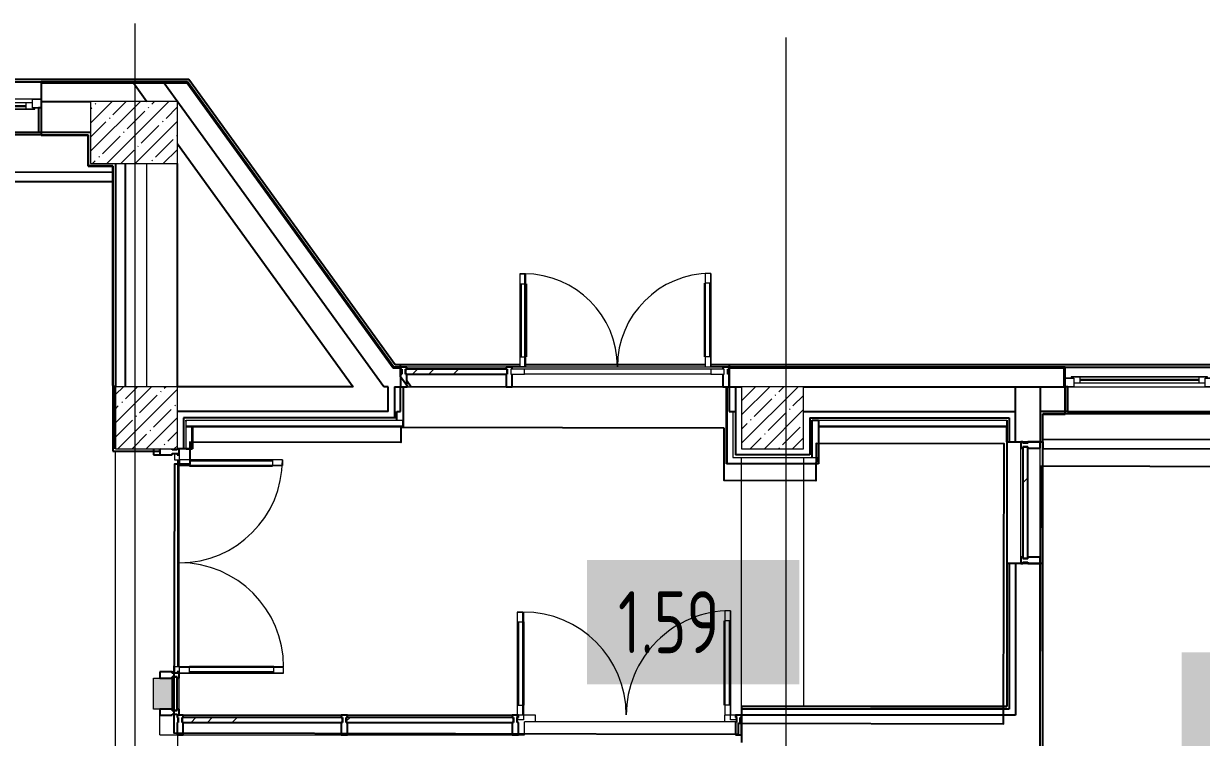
# Model space of a CAD drawing. Header units: millimetres. Extents: x 3914 to 443608, y -156176 to 78197.
# Drawn here: x 136066 to 145567, y -129841 to -124084 of the extents above; entities that cross this region are included whole.
import ezdxf

# ---------------------------------------------------------------- set-up
doc = ezdxf.new("R2010")
doc.units = ezdxf.units.MM
for name, color, linetype, lineweight in [('A-DETL-GENF', 7, 'Continuous', 9), ('A-DOOR-1', 7, 'Continuous', 5), ('A-FLOR', 7, 'Continuous', 9), ('A-GLAZ', 7, 'Continuous', 9), ('A-GLAZ-1', 7, 'Continuous', 5), ('A-GLAZ-CURT-1', 7, 'Continuous', 5), ('A-GLAZ-CURT-2', 7, 'Continuous', 25), ('A-GLAZ-CWMG', 7, 'Continuous', 9), ('A-GLAZ-CWMG-1', 7, 'Continuous', 25), ('A-WALL', 7, 'Continuous', 5), ('S-COLS-1', 7, 'Continuous', 5), ('Оси', 7, 'Continuous', 9)]:
    doc.layers.add(name, color=color, linetype=linetype, lineweight=lineweight)
doc.styles.add('СПДС', font='ГОСТ тип А.ttf', dxfattribs={"width": 0.9})

# ---------------------------------------------------------------- blocks, each defined once
blk = doc.blocks.new('120_Окно_СКБ_1Ст - 120_Окно_СКБ_1Ст 900х2500_h_ с форточкой-22876038-Объем проектирования 1 этажа')
at = {"layer": 'A-GLAZ'}
for p, q in [((-450, -127), (-450, -57)), ((-450, -57), (-380, -57)), ((-380, -57), (-380, -127)), ((380, -87), (-380, -87)), ((-380, -87), (-380, -127)), ((-330, -137), (-330, -87)), ((330, -137), (330, -87)), ((380, -127), (380, -57)), ((380, -57), (450, -57)), ((380, -127), (380, -87)), ((450, -57), (450, -127)), ((-380, -127), (-450, -127)), ((-380, -127), (-400, -127)), ((-400, -127), (-400, -137)), ((-400, -137), (400, -137)), ((400, -137), (-400, -137)), ((450, -127), (380, -127)), ((400, -127), (380, -127)), ((400, -137), (400, -127))]:
    blk.add_line(p, q, dxfattribs=at)
at = {"layer": 'A-GLAZ-1'}
for p, q in [((450, -57), (-450, -57)), ((-430, -127), (-400, -127)), ((-330, -107), (330, -107)), ((330, -117), (-330, -117)), ((400, -127), (430, -127))]:
    blk.add_line(p, q, dxfattribs=at)
blk = doc.blocks.new('Системная панель - Стекло - 40мм-24261323-Объем проектирования 1 этажа')
at = {"layer": 'A-GLAZ-CURT-1'}
h = blk.add_hatch(dxfattribs=at)
h.set_pattern_fill('FP_94', color=256, style=0, pattern_type=2)
h.set_pattern_definition([(45, (-113500.45, -19040), (-565.6854, 565.6854), [400, -1200]), (45, (-113900.45, -19240), (-565.6854, 565.6854), [1200, -400]), (45, (-113100.45, -19440), (-565.6854, 565.6854), [400, -1200])])
h.paths.add_polyline_path([(410, -40), (410, 0), (-410, 0), (-410, -40), (400, -40)])
at = {"layer": 'A-GLAZ-CURT-2'}
for p, q in [((410, 0), (-410, 0)), ((-410, 0), (-410, -40)), ((410, -40), (410, 0)), ((-410, -40), (410, -40))]:
    blk.add_line(p, q, dxfattribs=at)
blk = doc.blocks.new('Прямоугольный импост - Импост структурный с накладкой - 160мм-V76-Объем проектирования 1 этажа')
at = {"layer": 'A-GLAZ-CWMG'}
for p, q in [((113700.4, 19257), (112900.4, 19257)), ((113700.4, 19100), (112936, 19100))]:
    blk.add_line(p, q, dxfattribs=at)
blk = doc.blocks.new('Прямоугольный импост - Импост структурный с накладкой - 160мм-22852563-Объем проектирования 1 этажа')
at = {"layer": 'A-GLAZ-CWMG-1'}
for p, q in [((-50, 40), (-50, 140)), ((-50, 140), (0, 140)), ((0, 140), (0, 40)), ((-50, -17), (-50, 0)), ((-10, 40), (-10, 0)), ((0, 40), (-10, 40)), ((-10, 0), (0, 0)), ((0, 0), (0, -17)), ((0, -17), (-50, -17))]:
    blk.add_line(p, q, dxfattribs=at)
blk = doc.blocks.new('Дверь_Витражная_СКБ_2Ст - ВН-5-31911725-Объем проектирования 1 этажа')
at = {"layer": 'A-DETL-GENF'}
for p, q in [((-788, 770), (-743, 770)), ((-788, 770), (-788, 20)), ((-743, 770), (-788, 770)), ((-788, 770), (-788, 20)), ((-743, 770), (-743, 20)), ((-743, 20), (-743, 770)), ((752, 774), (707, 774)), ((707, 774), (707, 20)), ((752, 774), (707, 774)), ((707, 774), (707, 20)), ((752, 774), (752, 20)), ((752, 20), (752, 774)), ((-788, 690), (-743, 690)), ((-778, 690), (-778, 100)), ((-734, 690), (-734, 100)), ((698, 694), (698, 100)), ((752, 694), (707, 694)), ((742, 694), (742, 100)), ((-788, 100), (-743, 100)), ((752, 100), (707, 100)), ((-860, 20), (-860, 17)), ((-752, 20), (-860, 20)), ((-752, 20), (-860, 20)), ((-860, 20), (-860, 17)), ((-743, 20), (-788, 20)), ((-788, 20), (-743, 20)), ((-752, 17), (-752, 20)), ((-752, 17), (-752, 20)), ((707, 20), (752, 20)), ((707, 20), (752, 20)), ((752, 17), (752, 20)), ((752, 20), (860, 20)), ((752, 20), (752, 17)), ((860, 20), (752, 20)), ((860, 20), (860, 17)), ((860, 17), (860, 20))]:
    blk.add_line(p, q, dxfattribs=at)
at = {"layer": 'A-DOOR-1'}
for p, q in [((-752, 770), (-752, 20)), ((752, 774), (752, 20)), ((-752, 0), (-860, 0)), ((-860, 0), (-860, -40)), ((-752, -40), (-752, 0)), ((860, 0), (752, 0)), ((752, 0), (752, -40)), ((860, -40), (860, 0)), ((-860, -40), (-752, -40)), ((752, -40), (860, -40))]:
    blk.add_line(p, q, dxfattribs=at)
for centre, radius, start, end in [((-752, 20), 750, 360, 90), ((752, 20), 754, 90, 180)]:
    blk.add_arc(centre, radius, start, end, dxfattribs=at)
blk = doc.blocks.new('Прямоугольный импост - Импост структурный с накладкой - 160мм-24260934-Объем проектирования 1 этажа')
at = {"layer": 'A-GLAZ-CWMG'}
for p, q in [((115450.4, 19257), (113750.4, 19257)), ((115352.4, 19240), (113848.4, 19240)), ((115352.4, 19200), (113848.4, 19200)), ((115450.4, 19100), (113750.4, 19100))]:
    blk.add_line(p, q, dxfattribs=at)
blk = doc.blocks.new('Прямоугольный импост - Импост структурный с накладкой - 160мм-18693360-Объем проектирования 1 этажа')
at = {"layer": 'A-GLAZ-CWMG-1'}
for p, q in [((-25, 40), (-25, 140)), ((-25, 140), (25, 140)), ((25, 140), (25, 40)), ((-15, 40), (-25, 40)), ((-25, -17), (-25, 0)), ((-25, 0), (-15, 0)), ((-15, 0), (-15, 40)), ((25, 0), (25, -17)), ((25, -17), (-25, -17))]:
    blk.add_line(p, q, dxfattribs=at)
blk = doc.blocks.new('Прямоугольный импост - Импост структурный с накладкой - 160мм Темный-V77-Объем проектирования 1 этажа')
at = {"layer": 'A-GLAZ-CWMG-1'}
for p, q in [((-50, 0), (-50, 17)), ((-50, 17), (0, 17)), ((-40, 0), (-50, 0)), ((-40, -40), (-40, 0)), ((0, 0), (-10, 0)), ((-10, 0), (-10, -40)), ((0, 17), (0, 0)), ((-50, -140), (-50, -40)), ((-50, -40), (-40, -40)), ((-10, -40), (0, -40)), ((0, -40), (0, -140)), ((0, -140), (-50, -140))]:
    blk.add_line(p, q, dxfattribs=at)
blk = doc.blocks.new('Дверь_Витражная_остекление_ - ВВ-14 остекление-32472302-Объем проектирования 1 этажа')
at = {"layer": 'A-DETL-GENF'}
for p, q in [((-790, -20), (-835, -20)), ((-835, -860), (-835, -20)), ((-790, -20), (-835, -20)), ((-835, -20), (-835, -860)), ((-790, -860), (-790, -20)), ((-790, -860), (-790, -20)), ((840, -850), (840, -20)), ((840, -20), (840, -850)), ((885, -850), (885, -20)), ((885, -850), (885, -20)), ((-835, -100), (-790, -100)), ((-825, -780), (-825, -100)), ((-781, -780), (-781, -100)), ((831, -770), (831, -100)), ((885, -100), (840, -100)), ((875, -770), (875, -100)), ((-835, -780), (-790, -780)), ((885, -770), (840, -770)), ((885, -850), (840, -850)), ((840, -850), (885, -850)), ((-835, -860), (-790, -860)), ((-835, -860), (-790, -860))]:
    blk.add_line(p, q, dxfattribs=at)
at = {"layer": 'A-DOOR-1'}
for p, q in [((-885, 20), (-835, 20)), ((-885, -20), (-885, 20)), ((-835, 20), (-835, -20)), ((835, 20), (885, 20)), ((835, -20), (835, 20)), ((885, 20), (885, -20)), ((-835, -20), (-885, -20)), ((-835, -860), (-835, -20)), ((835, -850), (835, -20)), ((885, -20), (835, -20))]:
    blk.add_line(p, q, dxfattribs=at)
for centre, radius, start, end in [((-835, -20), 840, 270, 0), ((835, -20), 830, 180, 270)]:
    blk.add_arc(centre, radius, start, end, dxfattribs=at)
blk = doc.blocks.new('Прямоугольный импост - Импост структурный с накладкой - 160мм Темный-V78-Объем проектирования 1 этажа')
at = {"layer": 'A-GLAZ-CWMG-1'}
for p, q in [((-25, 0), (-25, 17)), ((-25, 17), (25, 17)), ((-15, 0), (-25, 0)), ((-15, -40), (-15, 0)), ((25, 0), (15, 0)), ((15, 0), (15, -40)), ((25, 17), (25, 0)), ((-25, -140), (-25, -40)), ((-25, -40), (-15, -40)), ((15, -40), (25, -40)), ((25, -40), (25, -140)), ((25, -140), (-25, -140))]:
    blk.add_line(p, q, dxfattribs=at)
blk = doc.blocks.new('Системная панель - Стекло - 40мм-24262626-Объем проектирования 1 этажа')
at = {"layer": 'A-GLAZ-CURT-1'}
h = blk.add_hatch(dxfattribs=at)
h.set_pattern_fill('FP_95', color=256, style=0, pattern_type=2)
h.set_pattern_definition([(135, (17965, -118070), (-565.6854, -565.6854), [400, -1200]), (135, (18165, -118470), (-565.6854, -565.6854), [1200, -400]), (135, (18365, -117670), (-565.6854, -565.6854), [400, -1200])])
h.paths.add_polyline_path([(450, 40), (-450, 40), (-450, 0), (450, 0)])
at = {"layer": 'A-GLAZ-CURT-2'}
for p, q in [((450, 40), (-450, 40)), ((-450, 40), (-450, 0)), ((-450, 0), (450, 0)), ((450, 0), (450, 40))]:
    blk.add_line(p, q, dxfattribs=at)
blk = doc.blocks.new('Прямоугольный импост - Импост структурный с накладкой - 160мм-20958586-Объем проектирования 1 этажа')
at = {"layer": 'A-GLAZ-CWMG'}
for p, q in [((117853, 17725), (117853, 18605)), ((118010, 17725), (118010, 18605))]:
    blk.add_line(p, q, dxfattribs=at)
blk = doc.blocks.new('Прямоугольный импост - Импост структурный с накладкой - 160мм-24262627-Объем проектирования 1 этажа')
at = {"layer": 'A-GLAZ-CWMG-1'}
for p, q in [((-50, 0), (-50, 17)), ((-50, 17), (0, 17)), ((-40, 0), (-50, 0)), ((-40, -40), (-40, 0)), ((0, 0), (-10, 0)), ((-10, 0), (-10, -40)), ((0, 17), (0, 0)), ((-50, -140), (-50, -40)), ((-50, -40), (-40, -40)), ((-10, -40), (0, -40)), ((0, -40), (0, -140)), ((0, -140), (-50, -140))]:
    blk.add_line(p, q, dxfattribs=at)
blk = doc.blocks.new('Прямоугольный импост - Импост структурный с накладкой - 160мм-24262628-Объем проектирования 1 этажа')
at = {"layer": 'A-GLAZ-CWMG-1'}
for p, q in [((0, 17), (-50, 17)), ((-50, 17), (-50, 0)), ((-50, 0), (-40, 0)), ((-40, 0), (-40, -40)), ((-10, -40), (-10, 0)), ((-10, 0), (0, 0)), ((0, 0), (0, 17)), ((-40, -40), (-50, -40)), ((-50, -40), (-50, -140)), ((0, -40), (-10, -40)), ((0, -140), (0, -40)), ((-50, -140), (0, -140))]:
    blk.add_line(p, q, dxfattribs=at)
blk = doc.blocks.new('BSC_Колонна _Прямоугольная - 500х500-21690934-Объем проектирования 1 этажа')
at = {"layer": 'S-COLS-1'}
h = blk.add_hatch(dxfattribs=at)
h.set_pattern_fill('FP_96', color=256, style=0, pattern_type=2)
h.set_pattern_definition([(45, (-110800, -18850), (-114.04925, 114.04925), []), (45, (-110685.95, -18850), (-114.04925, 114.04925), [201.613, -40.323, 6.706, -33.617])])
h.paths.add_polyline_path([(0, -250), (250, -249.7), (250, 250), (-250, 250), (-250, -250), (-233.1, -250)])
for p, q in [((250, 250), (-250, 250)), ((-250, 250), (-250, -250)), ((250, -250), (250, 250)), ((-250, -250), (250, -250))]:
    blk.add_line(p, q, dxfattribs=at)
blk = doc.blocks.new('Системная панель - Стекло - 40мм-32472403-Объем проектирования 1 этажа')
at = {"layer": 'A-GLAZ-CURT-1'}
h = blk.add_hatch(dxfattribs=at)
h.set_pattern_fill('FP_116', color=256, style=0, pattern_type=2)
h.set_pattern_definition([(225, (113286.2, 16233), (565.6854, -565.6854), [400, -1200]), (225, (113686.2, 16433), (565.6854, -565.6854), [1200, -400]), (225, (112886.2, 16633), (565.6854, -565.6854), [400, -1200])])
h.paths.add_polyline_path([(674.2, 40), (-674.2, 40), (-674.2, 0), (674.2, 0)])
at = {"layer": 'A-GLAZ-CURT-2'}
for p, q in [((674.2, 40), (-674.2, 40)), ((-674.2, 40), (-674.2, 0)), ((-674.2, 0), (674.2, 0)), ((674.2, 0), (674.2, 40))]:
    blk.add_line(p, q, dxfattribs=at)
blk = doc.blocks.new('Прямоугольный импост - Импост структурный с накладкой - 160мм Темный-32472298-Объем проектирования 1 этажа')
at = {"layer": 'A-GLAZ-CWMG'}
for p, q in [((112422, 16450), (113750.4, 16450)), ((112422, 16293), (113750.4, 16293))]:
    blk.add_line(p, q, dxfattribs=at)
blk = doc.blocks.new('Прямоугольный импост - Импост структурный с накладкой - 160мм Темный-V75-Объем проектирования 1 этажа')
at = {"layer": 'A-GLAZ-CWMG-1'}
for p, q in [((-25, 0), (-25, 17)), ((-25, 17), (25, 17)), ((-15, 0), (-25, 0)), ((-15, -40), (-15, 0)), ((25, 0), (15, 0)), ((15, 0), (15, -40)), ((25, 17), (25, 0)), ((-25, -140), (-25, -40)), ((-25, -40), (-15, -40)), ((15, -40), (25, -40)), ((25, -40), (25, -140)), ((25, -140), (-25, -140))]:
    blk.add_line(p, q, dxfattribs=at)
blk = doc.blocks.new('120_Окно_СКБ_1Ст - 120_Окно_СКБ_1Ст_1200х2500_h_ с форточкой-22889524-Объем проектирования 1 этажа')
at = {"layer": 'A-GLAZ'}
for p, q in [((-600, 5), (-600, 75)), ((-600, 75), (-530, 75)), ((-530, 5), (-600, 5)), ((-530, 5), (-550, 5)), ((-550, 5), (-550, -5)), ((-530, 75), (-530, 5)), ((530, 45), (-530, 45)), ((-530, 45), (-530, 5)), ((-480, -5), (-480, 45)), ((480, -5), (480, 45)), ((530, 5), (530, 75)), ((530, 75), (600, 75)), ((530, 5), (530, 45)), ((600, 5), (530, 5)), ((550, 5), (530, 5)), ((550, -5), (550, 5)), ((600, 75), (600, 5)), ((-550, -5), (550, -5)), ((550, -5), (-550, -5))]:
    blk.add_line(p, q, dxfattribs=at)
at = {"layer": 'A-GLAZ-1'}
for p, q in [((600, 75), (-600, 75)), ((-600, 5), (-550, 5)), ((-480, 25), (480, 25)), ((480, 15), (-480, 15)), ((550, 5), (600, 5))]:
    blk.add_line(p, q, dxfattribs=at)
blk = doc.blocks.new('BSC_Колонна _Прямоугольная - 500х500-V132-Объем проектирования 1 этажа')
at = {"layer": 'S-COLS-1'}
h = blk.add_hatch(dxfattribs=at)
h.set_pattern_fill('FP_133', color=256, style=0, pattern_type=2)
h.set_pattern_definition([(45, (-115850.45, -18850), (-114.04925, 114.04925), []), (45, (-115736.4, -18850), (-114.04925, 114.04925), [201.613, -40.323, 6.706, -33.617])])
h.paths.add_polyline_path([(-125.9, -250), (250, -250), (249.6, 250), (-250, 250), (-250, -250), (-202, -250)])
for p, q in [((250, 250), (-250, 250)), ((-250, 250), (-250, -250)), ((250, -250), (250, 250)), ((-250, -250), (250, -250))]:
    blk.add_line(p, q, dxfattribs=at)
blk = doc.blocks.new('Прямоугольный импост - Импост структурный с накладкой - 160мм Темный-32356295-Объем проектирования 1 этажа')
at = {"layer": 'A-GLAZ-CWMG-1'}
for p, q in [((-50, 40), (-50, 140)), ((-50, 140), (0, 140)), ((0, 140), (0, 40)), ((-40, 40), (-50, 40)), ((-50, -17), (-50, 0)), ((-50, 0), (-40, 0)), ((-40, 0), (-40, 40)), ((-10, 40), (-10, 0)), ((0, 40), (-10, 40)), ((-10, 0), (0, 0)), ((0, 0), (0, -17)), ((0, -17), (-50, -17))]:
    blk.add_line(p, q, dxfattribs=at)
blk = doc.blocks.new('Дверь_Витражная_остекление_ - ВВ-15 остекление-32355915-Объем проектирования 1 этажа')
at = {"layer": 'A-DETL-GENF'}
for p, q in [((885, 860), (840, 860)), ((840, 860), (840, 20)), ((885, 860), (840, 860)), ((840, 860), (840, 20)), ((885, 860), (885, 20)), ((885, 20), (885, 860)), ((-835, 850), (-790, 850)), ((-835, 850), (-835, 20)), ((-790, 850), (-835, 850)), ((-835, 850), (-835, 20)), ((-835, 770), (-790, 770)), ((-825, 770), (-825, 100)), ((-790, 850), (-790, 20)), ((-790, 20), (-790, 850)), ((-781, 770), (-781, 100)), ((831, 780), (831, 100)), ((885, 780), (840, 780)), ((875, 780), (875, 100)), ((-835, 100), (-790, 100)), ((885, 100), (840, 100)), ((-790, 20), (-835, 20)), ((-835, 20), (-790, 20))]:
    blk.add_line(p, q, dxfattribs=at)
at = {"layer": 'A-DOOR-1'}
for p, q in [((835, 860), (835, 20)), ((-835, 850), (-835, 20)), ((-835, 20), (-885, 20)), ((-885, 20), (-885, -20)), ((-835, -20), (-835, 20)), ((885, 20), (835, 20)), ((835, 20), (835, -20)), ((885, -20), (885, 20)), ((-885, -20), (-835, -20)), ((835, -20), (885, -20))]:
    blk.add_line(p, q, dxfattribs=at)
for centre, radius, start, end in [((835, 20), 840, 90, 180), ((-835, 20), 830, 360, 90)]:
    blk.add_arc(centre, radius, start, end, dxfattribs=at)
blk = doc.blocks.new('Прямоугольный импост - Импост структурный с накладкой - 160мм-32356289-Объем проектирования 1 этажа')
at = {"layer": 'A-GLAZ-CWMG-1'}
for p, q in [((-25, 140), (25, 140)), ((25, 140), (25, 40)), ((-15, 40), (-25, 40)), ((-25, 0), (-15, 0)), ((-15, 0), (-15, 40)), ((15, 40), (15, 0)), ((25, 40), (15, 40)), ((15, 0), (25, 0)), ((25, 0), (25, -17)), ((-25, -17), (-25, -3)), ((25, -17), (-25, -17))]:
    blk.add_line(p, q, dxfattribs=at)
blk = doc.blocks.new('Системная панель - Стекло - 40мм-32356190-Объем проектирования 1 этажа')
at = {"layer": 'A-GLAZ-CURT-1'}
h = blk.add_hatch(dxfattribs=at)
h.set_pattern_fill('FP_164', color=256, style=0, pattern_type=2)
h.set_pattern_definition([(135, (16425, -111247), (-565.6854, -565.6854), [400, -1200]), (135, (16625, -111647), (-565.6854, -565.6854), [1200, -400]), (135, (16825, -110847), (-565.6854, -565.6854), [400, -1200])])
h.paths.add_polyline_path([(135, 0), (-135, 0), (-135, -40), (135, -40), (135, -5)])
at = {"layer": 'A-GLAZ-CURT-2'}
for p, q in [((135, 0), (-135, 0)), ((-135, 0), (-135, -40)), ((135, -40), (135, 0)), ((-135, -40), (135, -40))]:
    blk.add_line(p, q, dxfattribs=at)
blk = doc.blocks.new('Прямоугольный импост - Импост структурный с накладкой - 190мм-32819534-Объем проектирования 1 этажа')
at = {"layer": 'A-GLAZ-CWMG'}
for points in [[(110907, 16500), (111007, 16500), (111007, 16750), (110857, 16750), (110857, 16500)], [(111050, 16500), (111064, 16500), (111064, 16750), (111047, 16750), (111047, 16500)]]:
    blk.add_hatch(color=256, dxfattribs=at).paths.add_polyline_path(points)
for p, q in [((110857, 16750), (110907, 16750)), ((110857, 16500), (110857, 16750)), ((111064, 16500), (111064, 16750)), ((110907, 16500), (110857, 16500))]:
    blk.add_line(p, q, dxfattribs=at)
blk = doc.blocks.new('Прямоугольный импост - Импост структурный с накладкой - 160мм Темный-32356291-Объем проектирования 1 этажа')
at = {"layer": 'A-GLAZ-CWMG-1'}
for p, q in [((-25, 40), (-25, 140)), ((-25, 140), (25, 140)), ((25, 140), (25, 40)), ((-15, 40), (-25, 40)), ((-25, -17), (-25, 0)), ((-25, 0), (-15, 0)), ((-15, 0), (-15, 40)), ((15, 40), (15, 0)), ((25, 40), (15, 40)), ((15, 0), (25, 0)), ((25, 0), (25, -17)), ((25, -17), (-25, -17))]:
    blk.add_line(p, q, dxfattribs=at)
blk = doc.blocks.new('Прямоугольный импост - Импост структурный с накладкой - 160мм-22960065-Объем проектирования 1 этажа')
at = {"layer": 'A-GLAZ-CWMG-1'}
for p, q in [((0, 140), (-50, 140)), ((-50, 140), (-50, 40)), ((0, 40), (0, 140)), ((-50, 40), (-40, 40)), ((-40, 0), (-50, 0)), ((-50, 0), (-50, -17)), ((-40, 40), (-40, 0)), ((-10, 0), (-10, 40)), ((-10, 40), (0, 40)), ((0, 0), (-10, 0)), ((0, -17), (0, 0)), ((-50, -17), (0, -17))]:
    blk.add_line(p, q, dxfattribs=at)
blk = doc.blocks.new('BSC_Колонна _Прямоугольная - 700х500-V183-Объем проектирования 1 этажа')
at = {"layer": 'S-COLS-1'}
h = blk.add_hatch(dxfattribs=at)
h.set_pattern_fill('FP_172', color=256, style=0, pattern_type=2)
h.set_pattern_definition([(45, (-110700, -21150), (-114.04925, 114.04925), []), (45, (-110585.95, -21150), (-114.04925, 114.04925), [201.613, -40.323, 6.706, -33.617])])
h.paths.add_polyline_path([(-350, -250), (350, -250), (350, 250), (-350, 250), (-350, 0)])
for p, q in [((350, 250), (-350, 250)), ((-350, 250), (-350, -250)), ((350, -250), (350, 250)), ((-350, -250), (350, -250))]:
    blk.add_line(p, q, dxfattribs=at)
blk = doc.blocks.new('Системная панель - Стекло - 40мм-32472267-Объем проектирования 1 этажа')
at = {"layer": 'A-GLAZ-CURT-1'}
h = blk.add_hatch(dxfattribs=at)
h.set_pattern_fill('FP_189', color=256, style=0, pattern_type=2)
h.set_pattern_definition([(225, (111934.5, 16233), (565.6854, -565.6854), [400, -1200]), (225, (112334.5, 16433), (565.6854, -565.6854), [1200, -400]), (225, (111534.5, 16633), (565.6854, -565.6854), [400, -1200])])
h.paths.add_polyline_path([(647.5, 40), (-647.5, 40), (-647.5, 0), (647.5, 1.8)])
at = {"layer": 'A-GLAZ-CURT-2'}
for p, q in [((647.5, 40), (-647.5, 40)), ((-647.5, 40), (-647.5, 0)), ((-647.5, 0), (647.5, 0)), ((647.5, 0), (647.5, 40))]:
    blk.add_line(p, q, dxfattribs=at)
blk = doc.blocks.new('Прямоугольный импост - Импост структурный с накладкой - 160мм Темный-32472263-Объем проектирования 1 этажа')
at = {"layer": 'A-GLAZ-CWMG'}
for p, q in [((111097, 16450), (112372, 16450)), ((111097, 16293), (112372, 16293))]:
    blk.add_line(p, q, dxfattribs=at)
blk = doc.blocks.new('Прямоугольный импост - Импост структурный с накладкой - 190мм-32819424-Объем проектирования 1 этажа')
at = {"layer": 'A-GLAZ-CWMG-1'}
for p, q in [((0, 190), (-50, 190)), ((-50, 190), (-50, 40)), ((-50, 40), (-40, 40)), ((-40, 0), (-50, 0)), ((-50, 0), (-50, -17)), ((-40, 40), (-40, 0)), ((-10, 0), (-10, 40)), ((-10, 40), (0, 40)), ((0, 0), (-10, 0)), ((-50, -17), (0, -17)), ((0, -17), (0, -3))]:
    blk.add_line(p, q, dxfattribs=at)
blk = doc.blocks.new('Прямоугольный импост - Импост структурный с накладкой - 160мм Темный-31239248-Объем проектирования 1 этажа')
at = {"layer": 'A-GLAZ-CWMG-1'}
for p, q in [((0, 17), (-50, 17)), ((-50, 17), (-50, 0)), ((-50, 0), (-40, 0)), ((-40, 0), (-40, -40)), ((-10, -40), (-10, 0)), ((-10, 0), (0, 0)), ((0, 0), (0, 17)), ((-40, -40), (-50, -40)), ((-50, -40), (-50, -140)), ((0, -40), (-10, -40)), ((0, -140), (0, -40)), ((-50, -140), (0, -140))]:
    blk.add_line(p, q, dxfattribs=at)
blk = doc.blocks.new('Зашивка приборов отопления1 - Зашивка приборов отопления-33268338-Объем проектирования 1 этажа')
at = {"layer": 'A-WALL'}
for p, q in [((109930, 21150), (109070, 21150)), ((108490, 20829), (110530, 20829)), ((110530, 20829), (108490, 20829)), ((108490, 20754), (110530, 20754))]:
    blk.add_line(p, q, dxfattribs=at)
blk = doc.blocks.new('Зашивка приборов отопления2 - Зашивка приборов отопления-33269377-Объем проектирования 1 этажа')
at = {"layer": 'A-WALL'}
for p, q in [((119390, 18900), (118230, 18900)), ((120680.1, 18675), (120680.1, 18880)), ((118030, 18675), (120680.1, 18675)), ((120680.1, 18675), (118030, 18675)), ((120680.1, 18600), (120680.1, 18675)), ((118030, 18600), (120680.1, 18600))]:
    blk.add_line(p, q, dxfattribs=at)

msp = doc.modelspace()

# ---------------------------------------------------------------- linework, layer by layer
for p, q in [((122827, -124532.7), (137398.9, -124532.7)), ((135307, -124554.7), (136207, -124554.7)), ((137387.7, -124554.7), (136207, -124554.7)), ((136207, -124554.7), (136207, -124562.7)), ((139051.5, -126854.7), (137387.7, -124554.7)), ((137398.9, -124532.7), (139062.8, -126832.7)), ((136207, -124559.7), (137391.3, -124559.7)), ((136207, -124562.7), (136207, -124982.7)), ((136207, -124562.7), (137383.6, -124562.7)), ((136951.6, -124562.7), (137060.2, -124712.7)), ((138970.8, -127012.7), (137198.5, -124562.7)), ((139047.5, -126862.7), (137383.6, -124562.7)), ((139049, -126859.7), (137385.2, -124559.7)), ((136207, -124712.7), (136607, -124712.7)), ((136186, -124764.7), (136186, -124962.7)), ((136187, -124764.7), (136186, -124764.7)), ((136187, -124764.7), (136187, -124962.7)), ((136207, -124764.7), (136187, -124764.7)), ((136207, -124982.7), (135307, -124982.7)), ((136186, -124962.7), (135328, -124962.7)), ((136186, -124962.7), (136187, -124962.7)), ((136607, -124962.7), (136187, -124962.7)), ((136207, -124982.7), (136207, -124983.7)), ((136207, -124982.7), (136587, -124982.7)), ((136207, -124983.7), (136586, -124983.7)), ((136586, -125233.7), (136586, -124982.7)), ((136587, -124982.7), (136587, -125232.7)), ((137307, -125054), (138724, -127012.7)), ((136807, -125212.7), (136807, -127012.7)), ((136887, -127012.7), (136887, -125212.7)), ((137307, -127012.7), (137307, -125212.7)), ((136586, -125233.7), (136786, -125233.7)), ((136787, -125232.7), (136587, -125232.7)), ((136786, -125233.7), (136786, -126942.7)), ((136787, -127002.7), (136787, -125232.7)), ((134747, -125358.7), (136786, -125358.7)), ((136786, -125359.7), (134747, -125359.7)), ((139062.8, -126832.7), (140069.4, -126832.7)), ((139107.4, -126854.7), (139107.4, -126832.7)), ((140114.4, -126832.7), (141564.4, -126832.7)), ((141609.4, -126832.7), (150929.1, -126832.7)), ((141757.4, -126832.7), (141757.4, -126854.7)), ((139107.4, -126862.7), (139047.5, -126862.7)), ((139107.4, -126859.7), (139049, -126859.7)), ((139107.4, -126854.7), (139051.5, -126854.7)), ((139107.4, -126862.7), (139107.4, -126854.7)), ((139107.4, -126932), (139107.4, -126862.7)), ((139107.4, -126894.5), (139117.4, -126908.3)), ((144467, -126854.7), (141757.4, -126854.7)), ((141757.4, -126854.7), (141757.4, -126862.7)), ((144462, -126859.7), (141757.4, -126859.7)), ((141757.4, -126862.7), (141757.4, -127212.7)), ((144459, -126862.7), (141757.4, -126862.7)), ((144459, -127012.7), (144459, -126862.7)), ((144462, -127012.7), (144462, -126859.7)), ((144467, -127012.7), (144467, -126854.7)), ((144467, -126854.7), (145667, -126854.7)), ((136785, -126943.2), (136785, -127533.7)), ((136786, -126943.2), (136785, -126943.2)), ((136786, -126942.7), (136787, -126942.7)), ((136786, -126992.7), (136786, -126943.2)), ((136787, -127002.7), (136786, -127002.7)), ((136806, -127512.7), (136806, -127002.7)), ((136806, -127002.7), (136807, -127002.7)), ((138724, -127012.7), (137307, -127012.7)), ((139007.4, -127012.7), (138970.8, -127012.7)), ((139007.4, -127212.7), (139007.4, -127012.7)), ((139057.4, -127012.7), (139057.4, -127212.7)), ((139057.4, -127012.7), (139159.7, -127012.7)), ((139165.8, -127012.7), (139107.4, -126932)), ((139107.4, -127212.7), (139107.4, -127012.7)), ((139128.4, -127012.7), (139128.4, -127333.7)), ((139157.4, -126963.6), (139193, -127012.7)), ((141736.4, -127633.7), (141736.4, -127012.7)), ((141737.4, -127012.7), (141737.4, -127632.7)), ((141757.4, -127012.7), (141857.4, -127012.7)), ((141807.4, -127012.7), (141807.4, -127562.7)), ((142357.4, -127012.7), (144467, -127012.7)), ((144067, -127457.7), (144067, -127012.7)), ((144267, -127012.7), (144267, -127457.7)), ((144467, -127232.7), (144467, -127012.7)), ((144487, -127014.7), (144467, -127014.7)), ((144487, -127212.7), (144487, -127014.7)), ((144488, -127014.7), (144487, -127014.7)), ((144488, -127212.7), (144488, -127014.7)), ((139007.4, -127212.7), (137307, -127212.7)), ((139057.4, -127212.7), (139057.4, -127262.7)), ((139077.4, -127212.7), (139107.4, -127212.7)), ((139077.4, -127262.7), (139077.4, -127212.7)), ((141757.4, -127212.7), (141787.4, -127212.7)), ((141787.4, -127212.7), (141807.4, -127212.7)), ((142357.4, -127212.7), (144067, -127212.7)), ((144487, -127212.7), (144267, -127212.7)), ((144487, -127212.7), (144488, -127212.7)), ((144488, -127212.7), (145646, -127212.7)), ((137357, -127262.7), (137357, -127512.7)), ((139057.4, -127262.7), (137357, -127262.7)), ((137377, -127290.7), (137377, -127282.7)), ((139077.4, -127262.7), (139057.4, -127262.7)), ((139077.4, -127282.7), (139077.4, -127262.7)), ((139127.4, -127332.7), (139127.4, -127282.7)), ((142407.4, -127262.7), (144017, -127262.7)), ((142407.4, -127262.7), (142407.4, -127562.7)), ((142427.4, -127282.7), (142477.4, -127282.7)), ((142427.4, -127582.7), (142427.4, -127282.7)), ((142478.4, -127282.7), (142478.4, -127633.7)), ((143997, -127282.7), (143997, -127332.7)), ((144017, -127262.7), (144017, -127457.7)), ((144287, -127457.7), (144287, -127232.7)), ((144467, -127232.7), (144287, -127232.7)), ((144288, -130762.7), (144288, -127233.7)), ((144288, -127233.7), (144467, -127233.7)), ((145667, -127232.7), (144467, -127232.7)), ((144467, -127233.7), (144467, -127232.7)), ((137377, -127332.7), (139127.4, -127332.7)), ((137427, -127333.7), (137377, -127333.7)), ((137427, -127512.7), (137427, -127333.7)), ((139128.4, -127333.7), (137428, -127333.7)), ((137428, -127333.7), (137428, -127513.7)), ((143997, -127332.7), (142478.4, -127332.7)), ((142478.4, -127333.7), (143996, -127333.7)), ((143996, -127333.7), (143996, -129590.7)), ((143997, -127457.7), (143997, -127332.7)), ((143997, -127457.7), (144017, -127457.7)), ((144017, -127457.7), (144287, -127457.7)), ((144287, -127457.7), (144287, -127512.7)), ((136785, -127533.7), (137114, -127533.7)), ((136786, -127532.7), (136786, -127533.7)), ((137114, -127532.7), (137164, -127532.7)), ((137114, -127533.7), (137114, -127532.7)), ((137164, -127532.7), (137164, -127512.7)), ((137307, -127512.7), (137321, -127512.7)), ((137322, -127513.7), (137322, -127512.7)), ((137428, -127513.7), (137322, -127513.7)), ((137377, -127512.7), (137427, -127512.7)), ((142407.4, -127562.7), (141807.4, -127562.7)), ((141857.4, -127582.7), (141857.4, -127582.7)), ((142477.4, -127632.7), (142477.4, -127582.7)), ((142478.4, -127633.7), (141736.4, -127633.7)), ((141737.4, -127632.7), (142477.4, -127632.7)), ((144017, -128437.7), (143997, -128437.7)), ((144287, -128437.7), (144017, -128437.7)), ((144017, -128437.7), (144017, -129612.7)), ((144067, -128437.7), (144067, -129662.7)), ((144267, -130732.7), (144267, -128437.7)), ((142896.5, -129590.7), (141857.4, -129590.7)), ((142896.5, -129590.7), (142896.5, -129591.7)), ((142896.5, -129590.7), (143996, -129590.7)), ((143996, -129591.7), (143996, -129590.7)), ((142896.5, -129591.7), (141857.4, -129591.7)), ((141857.4, -129592.7), (141857.4, -129612.7)), ((141857.4, -129612.7), (141857.4, -129882.7)), ((144017, -129612.7), (141857.4, -129612.7)), ((144067, -129662.7), (141857.4, -129662.7)), ((142896.5, -129591.7), (142896.5, -129592.7)), ((143996, -129591.7), (142896.5, -129591.7)), ((143996, -129592.7), (143996, -129591.7)), ((143997, -129592.7), (143996, -129592.7))]:
    msp.add_line(p, q)
at = {"flags": 128}
for points in [[(141716.8, -127348.3), (139108.8, -127342.2), (139108.5, -127463.2), (137408, -127459.2), (137407.6, -127638.7), (137283.6, -127638.4), (137278.5, -129804.9), (141822, -129815.6), (141832, -129815.6), (141832.2, -129726.6), (143970.7, -129731.6), (143976, -127474.6), (142458.5, -127471.1), (142457.8, -127771.1), (141715.8, -127769.3)], [(144267.6, -127654.3), (144255.9, -132633.3), (147133.9, -132640.1), (147134.6, -132340.1), (147414.6, -132340.7), (147425.6, -127682.7), (147146.1, -127682.1), (147146.1, -127661.1), (146916.7, -127660.5)]]:
    msp.add_lwpolyline(points, close=True, dxfattribs=at)
at = {"layer": 'A-FLOR'}
for p, q in [((137057, -125212.7), (137057, -127012.7)), ((136787, -126992.7), (136786, -126992.7)), ((136786, -126992.7), (136786, -127532.7)), ((136787, -126942.7), (136787, -126992.7)), ((139127.4, -127012.7), (139156, -127012.7)), ((139127.4, -127282.7), (139127.4, -127012.7)), ((139159.7, -127012.7), (141707.4, -127012.7)), ((141787.4, -127212.7), (141787.4, -127582.7)), ((137377, -127282.7), (139127.4, -127282.7)), ((137377, -127512.7), (137377, -127290.7)), ((142477.4, -127582.7), (142477.4, -127282.7)), ((142477.4, -127282.7), (143997, -127282.7)), ((143997, -127457.7), (143997, -129592.7)), ((136786, -127532.7), (137114, -127532.7)), ((136807, -132112.7), (136807, -127532.7)), ((137264, -127512.7), (137304, -127512.7)), ((137321, -127552.7), (137321, -127512.7)), ((137321, -127512.7), (137377, -127512.7)), ((141787.4, -127582.7), (141857.4, -127582.7)), ((141857.4, -129592.7), (141857.4, -127582.7)), ((141857.4, -127582.7), (142477.4, -127582.7)), ((142357.4, -127582.7), (142357.4, -129592.7)), ((146937.1, -127512.7), (144287, -127512.7)), ((144287, -127512.7), (144287, -130762.7)), ((137307, -127602.7), (137307, -129272.7)), ((137307, -127602.7), (137307, -129272.7)), ((137321, -129272.7), (137321, -127602.7)), ((137284, -129312.7), (137164, -129312.7)), ((137164, -129312.7), (137164, -129362.7)), ((137321, -129662.7), (137321, -129322.7)), ((137164, -129819.7), (137164, -129612.7)), ((137307, -129679.7), (137307, -129719.7)), ((140047.4, -129662.7), (137321, -129662.7)), ((140195.4, -129662.7), (140097.4, -129662.7)), ((140195.4, -129714.7), (140195.4, -129662.7)), ((141767.4, -129662.7), (141719.4, -129662.7)), ((141719.4, -129662.7), (141719.4, -129714.7)), ((141857.2, -129662.7), (141817.4, -129662.7)), ((143996, -129592.7), (141857.4, -129592.7)), ((141807.4, -129714.7), (140107.4, -129714.7)), ((140107.4, -129819.7), (140107.4, -129714.7)), ((141807.4, -129714.7), (141807.4, -129819.7)), ((137164, -129819.7), (140057.4, -129819.7)), ((137307, -129819.7), (137307, -132112.7)), ((140057.4, -129819.7), (140107.4, -129819.7))]:
    msp.add_line(p, q, dxfattribs=at)
at = {"layer": 'Оси'}
for points in [[(136967, -148019), (136967, -143019), (136967, -129084.5), (136967, -124084.5)], [(142217, -148019), (142217, -143019), (142217, -129197.6), (142217, -124197.6)]]:
    msp.add_lwpolyline(points, dxfattribs=at)

# ---------------------------------------------------------------- block references
at = {"color": 3}
msp.add_blockref('120_Окно_СКБ_1Ст - 120_Окно_СКБ_1Ст 900х2500_h_ с форточкой-22876038-Объем проектирования 1 этажа', (135757, -124637.7), dxfattribs=at)
for name, p in [('BSC_Колонна _Прямоугольная - 700х500-V183-Объем проектирования 1 этажа', (136957, -124962.7)), ('Зашивка приборов отопления1 - Зашивка приборов отопления-33268338-Объем проектирования 1 этажа', (26257, -146112.7)), ('Дверь_Витражная_СКБ_2Ст - ВН-5-31911725-Объем проектирования 1 этажа', (140857.4, -126872.7)), ('Системная панель - Стекло - 40мм-24261323-Объем проектирования 1 этажа', (139557.4, -126872.7)), ('Прямоугольный импост - Импост структурный с накладкой - 160мм-V76-Объем проектирования 1 этажа', (26257, -146112.7)), ('Прямоугольный импост - Импост структурный с накладкой - 160мм-24260934-Объем проектирования 1 этажа', (26257, -146112.7)), ('BSC_Колонна _Прямоугольная - 500х500-21690934-Объем проектирования 1 этажа', (137057, -127262.7)), ('BSC_Колонна _Прямоугольная - 500х500-V132-Объем проектирования 1 этажа', (142107.4, -127262.7)), ('Зашивка приборов отопления2 - Зашивка приборов отопления-33269377-Объем проектирования 1 этажа', (26257, -146112.7)), ('Прямоугольный импост - Импост структурный с накладкой - 160мм-20958586-Объем проектирования 1 этажа', (26257, -146112.7)), ('Прямоугольный импост - Импост структурный с накладкой - 190мм-32819534-Объем проектирования 1 этажа', (26257, -146112.7)), ('Прямоугольный импост - Импост структурный с накладкой - 160мм Темный-32472263-Объем проектирования 1 этажа', (26257, -146112.7)), ('Прямоугольный импост - Импост структурный с накладкой - 160мм Темный-32472298-Объем проектирования 1 этажа', (26257, -146112.7)), ('Прямоугольный импост - Импост структурный с накладкой - 160мм Темный-31239248-Объем проектирования 1 этажа', (141857.4, -129679.7))]:
    msp.add_blockref(name, p)
for name, p, rotation in [('Прямоугольный импост - Импост структурный с накладкой - 160мм-22960065-Объем проектирования 1 этажа', (139107.4, -126872.7), 180), ('Прямоугольный импост - Импост структурный с накладкой - 160мм-24262628-Объем проектирования 1 этажа', (144127, -127457.7), 89.99999999999955), ('Системная панель - Стекло - 40мм-24262626-Объем проектирования 1 этажа', (144127, -127947.7), 269.9999999999995), ('Прямоугольный импост - Импост структурный с накладкой - 190мм-32819424-Объем проектирования 1 этажа', (137304, -127512.7), 90), ('Дверь_Витражная_остекление_ - ВВ-15 остекление-32355915-Объем проектирования 1 этажа', (137304, -128437.7), 270), ('Дверь_Витражная_остекление_ - ВВ-14 остекление-32472302-Объем проектирования 1 этажа', (140932.4, -129679.7), 180), ('Системная панель - Стекло - 40мм-32356190-Объем проектирования 1 этажа', (137304, -129487.7), 270), ('Системная панель - Стекло - 40мм-32472267-Объем проектирования 1 этажа', (137991.5, -129679.7), 180), ('Системная панель - Стекло - 40мм-32472403-Объем проектирования 1 этажа', (139343.2, -129679.7), 180)]:
    msp.add_blockref(name, p, dxfattribs=dict(rotation=rotation))
at = {"extrusion": (0, 0, -1)}
for name, p, rotation in [('Прямоугольный импост - Импост структурный с накладкой - 160мм-18693360-Объем проектирования 1 этажа', (-139982.4, -126872.7), 180), ('Прямоугольный импост - Импост структурный с накладкой - 160мм-22852563-Объем проектирования 1 этажа', (-141757.4, -126872.7), 180), ('Прямоугольный импост - Импост структурный с накладкой - 160мм-32356289-Объем проектирования 1 этажа', (-137304, -127537.7), 270), ('Прямоугольный импост - Импост структурный с накладкой - 160мм-24262627-Объем проектирования 1 этажа', (-144127, -128437.7), 270.0000000000005), ('Прямоугольный импост - Импост структурный с накладкой - 160мм Темный-32356291-Объем проектирования 1 этажа', (-137304, -129337.7), 270), ('Прямоугольный импост - Импост структурный с накладкой - 160мм Темный-32356295-Объем проектирования 1 этажа', (-137304, -129662.7), 270)]:
    msp.add_blockref(name, p, dxfattribs=dict(at, rotation=rotation))
at = {"color": 3, "rotation": 180}
msp.add_blockref('120_Окно_СКБ_1Ст - 120_Окно_СКБ_1Ст_1200х2500_h_ с форточкой-22889524-Объем проектирования 1 этажа', (145067, -126937.7), dxfattribs=at)
at = {"extrusion": (0, 0, -1)}
for name, p in [('Прямоугольный импост - Импост структурный с накладкой - 160мм Темный-V77-Объем проектирования 1 этажа', (-137304, -129679.7)), ('Прямоугольный импост - Импост структурный с накладкой - 160мм Темный-V75-Объем проектирования 1 этажа', (-138654, -129679.7)), ('Прямоугольный импост - Импост структурный с накладкой - 160мм Темный-V75-Объем проектирования 1 этажа', (-140032.4, -129679.7)), ('Прямоугольный импост - Импост структурный с накладкой - 160мм Темный-V78-Объем проектирования 1 этажа', (-141832.4, -129679.7))]:
    msp.add_blockref(name, p, dxfattribs=at)

# ---------------------------------------------------------------- texts
at = {"char_height": 500, "attachment_point": 1, "style": 'СПДС', "bg_fill": 1, "box_fill_scale": 1.5, "bg_fill_color": 7, "bg_fill_true_color": 16777215, "bg_fill_transparency": 0}
for s, insert, width in [('1.59', (140861.1, -128661.7), 1212.151), ('1.61', (145658.3, -129405.4), 1096.708)]:
    msp.add_mtext(s, dxfattribs=dict(at, insert=insert, width=width))

doc.saveas('drawing.dxf')
